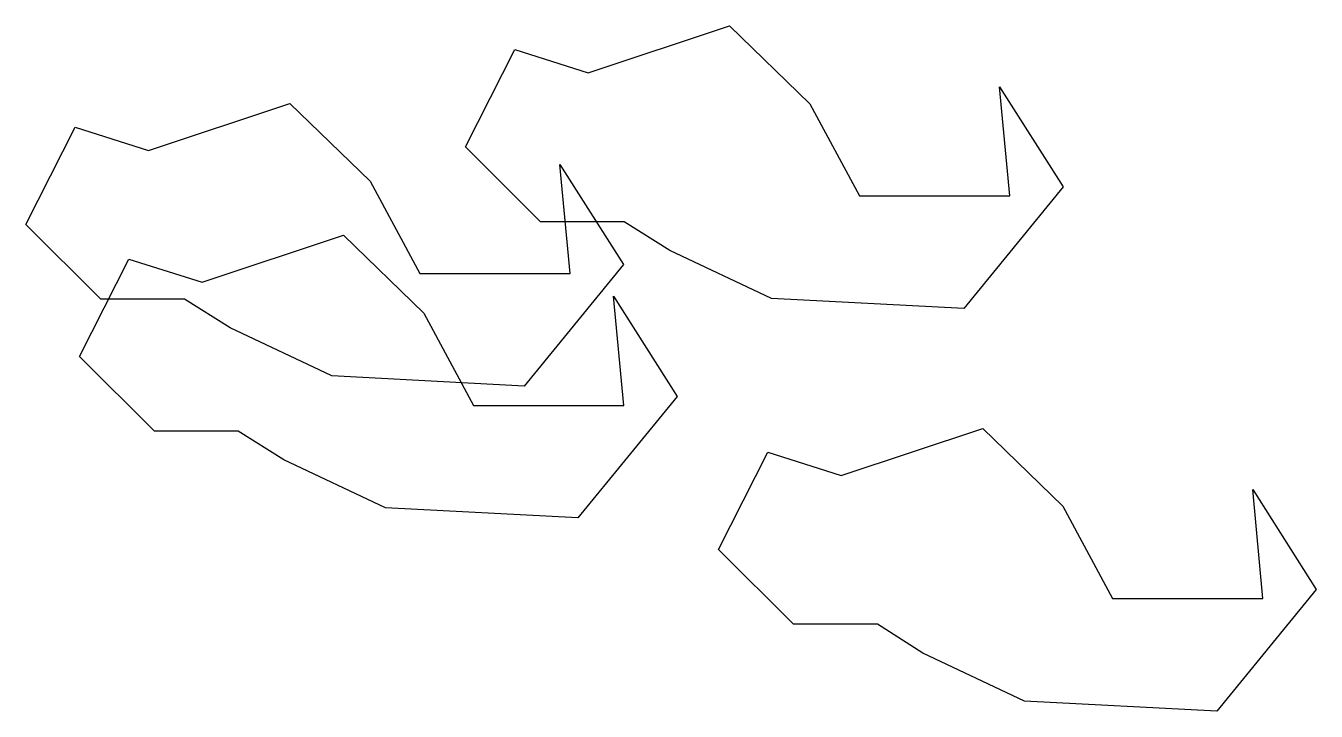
# Model space of a CAD drawing. Header units: millimetres. Extents: x -132 to 772, y -257 to 223.
import ezdxf

# ---------------------------------------------------------------- set-up
doc = ezdxf.new("R2010")
doc.units = ezdxf.units.MM
for name, color, linetype in [('Слой1', 143, 'Continuous'), ('Слой2', 202, 'Continuous'), ('Слой3', 100, 'Continuous')]:
    doc.layers.add(name, color=color, linetype=linetype)

# ---------------------------------------------------------------- blocks, each defined once
blk = doc.blocks.new('123')
blk.add_lwpolyline([(261.76, 190.24), (360.97, 223.17), (417.18, 168.64), (452, 104.03), (557.29, 104.03), (550.16, 180.38), (594.62, 110.33), (524.99, 25.17), (390.33, 32.3), (319.02, 65.86), (287.14, 86), (228.41, 86), (175.87, 138.33), (210.47, 206.49)], close=True)

msp = doc.modelspace()

# ---------------------------------------------------------------- block references
msp.add_blockref('123', (0, 0))
at = {"layer": 'Слой1'}
msp.add_blockref('123', (-270.46, -146.65), dxfattribs=at)
at = {"layer": 'Слой2'}
msp.add_blockref('123', (177.36, -281.97), dxfattribs=at)
at = {"layer": 'Слой3', "color": 1}
msp.add_blockref('123', (-308.04, -54.3), dxfattribs=at)

doc.saveas('drawing.dxf')
